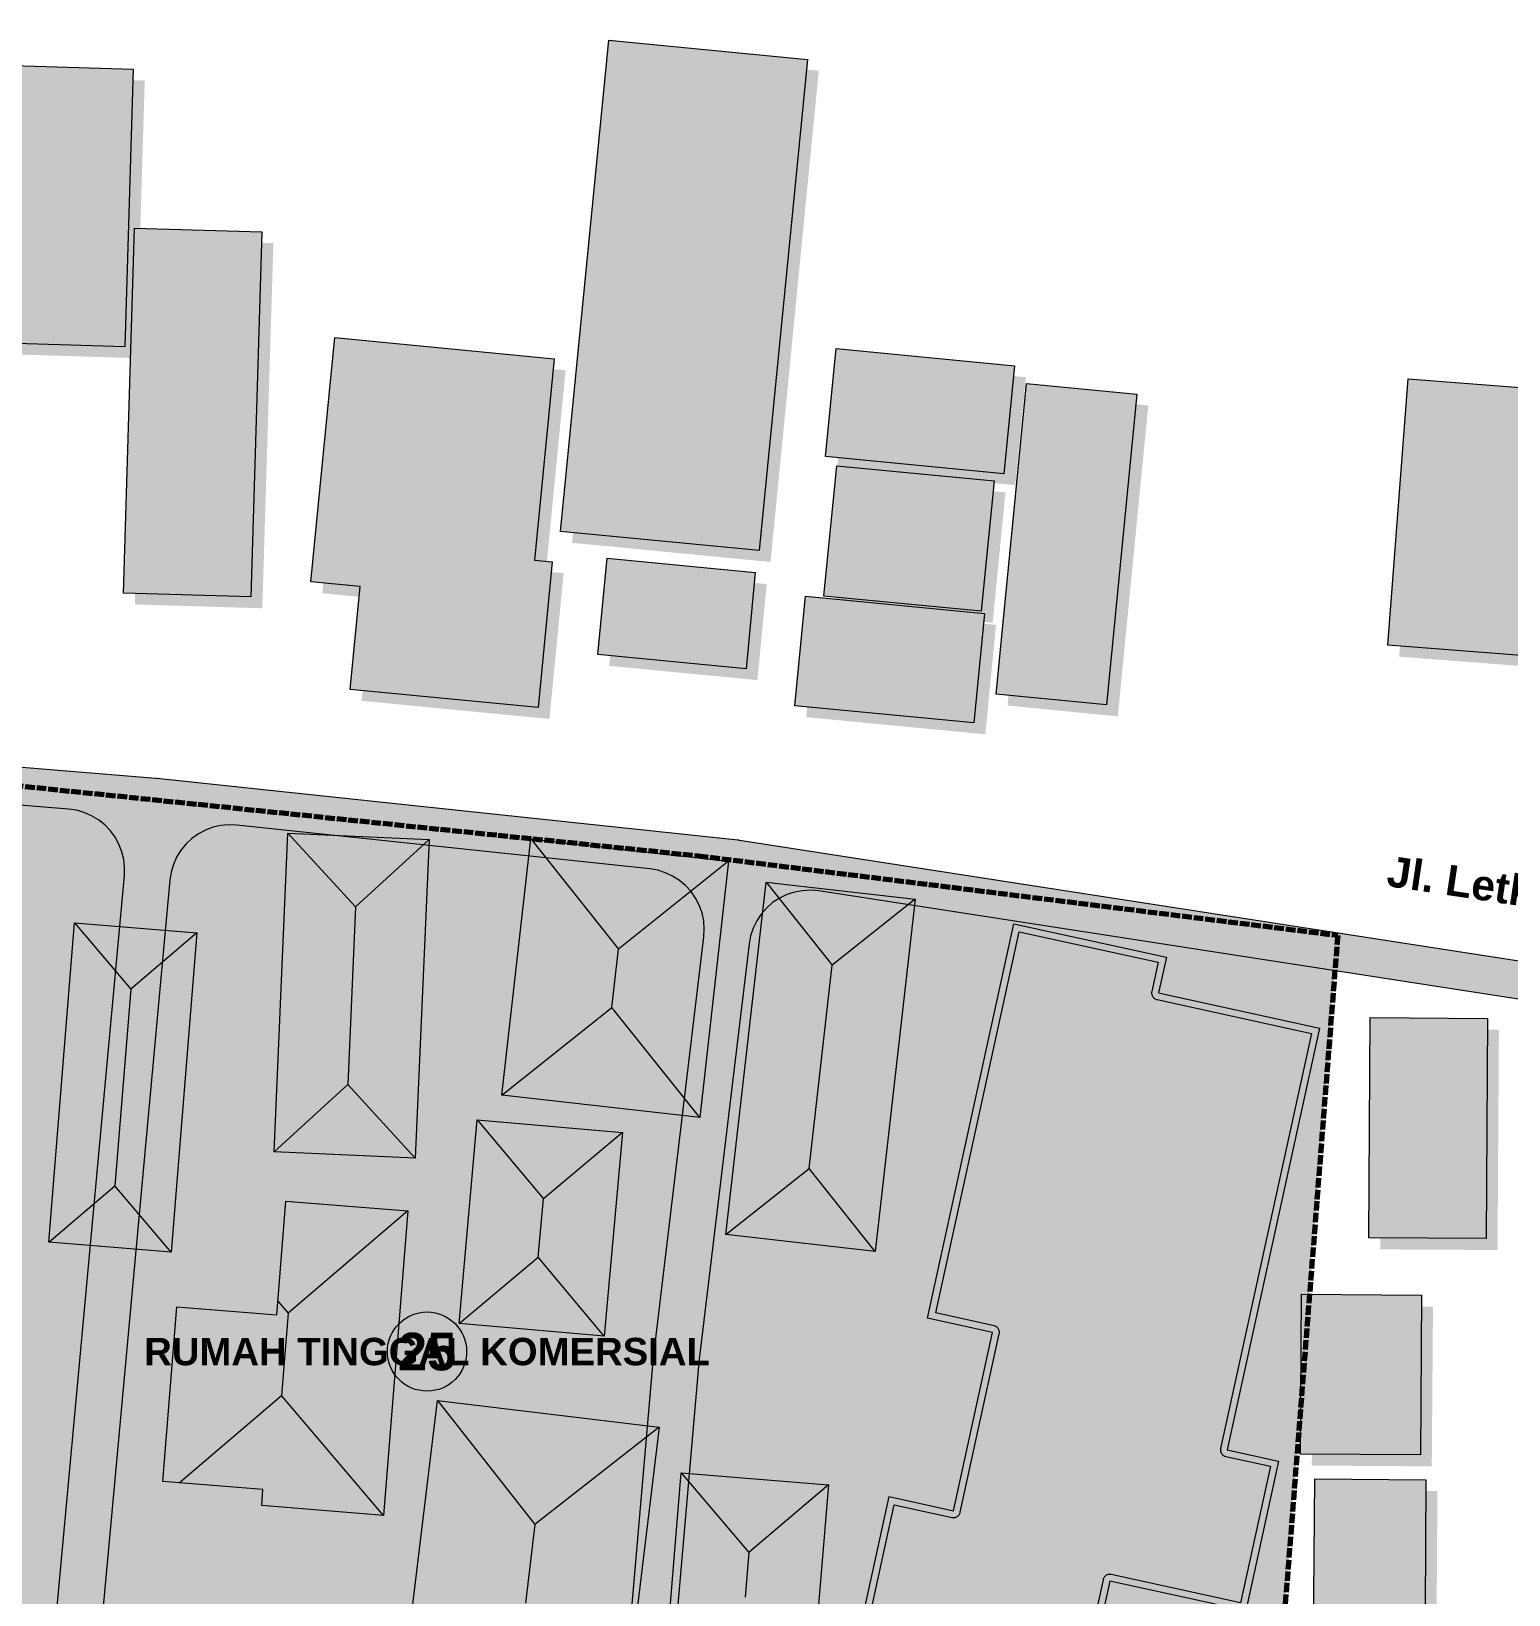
# Model space of a CAD drawing. Header units: metres. Extents: x 305909 to 307171, y 9156037 to 9156671.
# Drawn here: x 306959 to 307056, y 9156402 to 9156504.7 of the extents above; entities that cross this region are included whole.
import ezdxf
from ezdxf.enums import TextEntityAlignment as Align

# ---------------------------------------------------------------- set-up
doc = ezdxf.new("R2010")
doc.units = ezdxf.units.M
doc.linetypes.add('DASHED2', pattern=[0.762, 0.635, -0.127])
for name, color, linetype, lineweight, true_color in [('A-ALUR_PEDAGANG', 7, 'DASHED2', 50, 0xcd6914), ('B-BANGUNAN_CAMPURAN', 7, 'Continuous', 13, 0xe2a0be), ('B-BAYANGAN', 7, 'Continuous', 0, 0x76786c), ('B-DELINEASI', 7, 'DASHED2', 70, 0xc800c8), ('J-PERKERASAN_JALAN', 7, 'Continuous', 9, 0x989896), ('K-BANGUNAN_LUAR_TAPAK', 7, 'Continuous', 9, 0xdedede), ('T-LABEL_JALAN', 7, 'Continuous', 0, 0x282828), ('T-LABEL_ZONA', 7, 'Continuous', 0, 0x3c3c3c), ('T-NOMOR_ELEMEN', 7, 'Continuous', 18, 0x141414)]:
    doc.layers.add(name, color=color, linetype=linetype, lineweight=lineweight, true_color=true_color)
doc.layers.add('G-PERKERASAN', color=7, linetype='Continuous')
doc.styles.add('ARIALB', font='arialbd.ttf')

msp = doc.modelspace()

# ---------------------------------------------------------------- hatches: boundary and pattern name
at = {"layer": 'A-ALUR_PEDAGANG', "true_color": 0xcd6914}
h = msp.add_hatch(color=32, dxfattribs=at)
h.dxf.hatch_style = 1
h.paths.add_polyline_path([(306964.6, 9156427), (306965.88, 9156423.27), (306962.65, 9156423.57)])
h = msp.add_hatch(color=32, dxfattribs=at)
h.dxf.hatch_style = 1
h.paths.add_polyline_path([(306963.85, 9156425.38), (306965.04, 9156425.27), (306964.49, 9156419.3), (306963.29, 9156419.41), (306963.85, 9156425.38)])
h = msp.add_hatch(color=32, dxfattribs=at)
h.dxf.hatch_style = 1
h.paths.add_polyline_path([(306963.01, 9156416.42), (306964.21, 9156416.31), (306963.65, 9156410.34), (306962.46, 9156410.45), (306963.01, 9156416.42)])
h = msp.add_hatch(color=32, dxfattribs=at)
h.dxf.hatch_style = 1
h.paths.add_polyline_path([(306962.18, 9156407.46), (306963.37, 9156407.35), (306962.82, 9156401.38), (306961.62, 9156401.49), (306962.18, 9156407.46)])
at = {"layer": 'B-BANGUNAN_CAMPURAN', "true_color": 0xcd81a5}
h = msp.add_hatch(color=233, dxfattribs=at)
h.dxf.hatch_style = 1
h.paths.add_polyline_path([(306975.86, 9156452.04), (306980.3, 9156447.21), (306979.8, 9156435.54), (306974.97, 9156431.11), (306974.97, 9156431.11), (306975.86, 9156452.04)])
at = {"layer": 'B-BANGUNAN_CAMPURAN', "true_color": 0xcb80a4}
h = msp.add_hatch(color=233, dxfattribs=at)
h.dxf.hatch_style = 1
h.paths.add_polyline_path([(306980.3, 9156447.21), (306975.86, 9156452.04), (306985.13, 9156451.64), (306980.3, 9156447.21)])
at = {"layer": 'B-BANGUNAN_CAMPURAN', "true_color": 0xcf82a6}
h = msp.add_hatch(color=223, dxfattribs=at)
h.dxf.hatch_style = 1
h.paths.add_polyline_path([(306991.81, 9156451.67), (306991.81, 9156451.67), (306997.58, 9156444.43), (306997.14, 9156440.6), (306989.91, 9156434.84), (306991.81, 9156451.67)])
at = {"layer": 'B-BANGUNAN_CAMPURAN', "true_color": 0xca7fa2}
h = msp.add_hatch(color=233, dxfattribs=at)
h.dxf.hatch_style = 1
h.paths.add_polyline_path([(306997.58, 9156444.43), (306991.81, 9156451.67), (307004.81, 9156450.2), (307004.81, 9156450.2), (306997.58, 9156444.43)])
at = {"layer": 'B-BANGUNAN_CAMPURAN', "true_color": 0xa26682}
h = msp.add_hatch(color=225, dxfattribs=at)
h.dxf.hatch_style = 1
h.paths.add_polyline_path([(306979.8, 9156435.54), (306980.3, 9156447.21), (306985.13, 9156451.64), (306985.13, 9156451.64), (306984.23, 9156430.71), (306979.8, 9156435.54)])
at = {"layer": 'B-BANGUNAN_CAMPURAN', "true_color": 0xa06581}
h = msp.add_hatch(color=225, dxfattribs=at)
h.dxf.hatch_style = 1
h.paths.add_polyline_path([(306997.14, 9156440.6), (306997.58, 9156444.43), (307004.81, 9156450.2), (307002.91, 9156433.37), (306997.14, 9156440.6)])
at = {"layer": 'B-BANGUNAN_CAMPURAN', "true_color": 0xcf82a6}
h = msp.add_hatch(color=223, dxfattribs=at)
h.dxf.hatch_style = 1
h.paths.add_polyline_path([(307011.61, 9156443.38), (307010.09, 9156430.03), (307004.62, 9156425.69), (307007.27, 9156448.84), (307011.61, 9156443.38)])
at = {"layer": 'B-BANGUNAN_CAMPURAN', "true_color": 0xca7fa2}
h = msp.add_hatch(color=233, dxfattribs=at)
h.dxf.hatch_style = 1
h.paths.add_polyline_path([(307011.61, 9156443.38), (307007.27, 9156448.84), (307017.07, 9156447.72), (307011.61, 9156443.38)])
at = {"layer": 'B-BANGUNAN_CAMPURAN', "true_color": 0xa06581}
h = msp.add_hatch(color=225, dxfattribs=at)
h.dxf.hatch_style = 1
h.paths.add_polyline_path([(307014.43, 9156424.57), (307010.09, 9156430.03), (307011.61, 9156443.38), (307017.07, 9156447.72), (307017.07, 9156447.72), (307014.43, 9156424.57)])
at = {"layer": 'B-BANGUNAN_CAMPURAN', "true_color": 0xce82a6}
h = msp.add_hatch(color=223, dxfattribs=at)
h.dxf.hatch_style = 1
h.paths.add_polyline_path([(306965.54, 9156441.8), (306964.5, 9156428.88), (306960.15, 9156425.18), (306960.15, 9156425.18), (306961.84, 9156446.15), (306965.54, 9156441.8)])
at = {"layer": 'B-BANGUNAN_CAMPURAN', "true_color": 0xcb80a3}
h = msp.add_hatch(color=233, dxfattribs=at)
h.dxf.hatch_style = 1
h.paths.add_polyline_path([(306965.54, 9156441.8), (306961.84, 9156446.15), (306961.84, 9156446.15), (306969.89, 9156445.5), (306965.54, 9156441.8)])
at = {"layer": 'B-BANGUNAN_CAMPURAN', "true_color": 0xa16581}
h = msp.add_hatch(color=225, dxfattribs=at)
h.dxf.hatch_style = 1
h.paths.add_polyline_path([(306968.2, 9156424.53), (306964.5, 9156428.88), (306965.54, 9156441.8), (306969.89, 9156445.5), (306968.2, 9156424.53)])
at = {"layer": 'B-BANGUNAN_CAMPURAN', "true_color": 0xb87494}
h = msp.add_hatch(color=233, dxfattribs=at)
h.dxf.hatch_style = 1
h.paths.add_polyline_path([(307040.93, 9156410.81), (307038.77, 9156400.96), (307029.84, 9156402.92), (307027.62, 9156392.76), (307022.04, 9156393.98), (307022.35, 9156395.4), (307012.94, 9156397.46), (307015.35, 9156408.47), (307019.58, 9156407.54), (307022.14, 9156419.26), (307017.87, 9156420.19), (307023.54, 9156446.1), (307033.56, 9156443.91), (307033.04, 9156441.56), (307043.62, 9156439.24), (307037.56, 9156411.55), (307040.93, 9156410.81)])
at = {"layer": 'B-BANGUNAN_CAMPURAN', "true_color": 0xa56885}
h = msp.add_hatch(color=225, dxfattribs=at)
h.dxf.hatch_style = 1
h.paths.add_polyline_path([(306997.14, 9156440.6), (307002.91, 9156433.37), (307002.91, 9156433.37), (306989.91, 9156434.84), (306997.14, 9156440.6)])
at = {"layer": 'B-BANGUNAN_CAMPURAN', "true_color": 0xa46783}
h = msp.add_hatch(color=225, dxfattribs=at)
h.dxf.hatch_style = 1
h.paths.add_polyline_path([(306979.8, 9156435.54), (306984.23, 9156430.71), (306974.97, 9156431.11), (306979.8, 9156435.54)])
at = {"layer": 'B-BANGUNAN_CAMPURAN', "true_color": 0xce82a6}
h = msp.add_hatch(color=223, dxfattribs=at)
h.dxf.hatch_style = 1
h.paths.add_polyline_path([(306988.3, 9156433.23), (306992.64, 9156428.04), (306992.3, 9156424.19), (306987.11, 9156419.85), (306988.3, 9156433.23)])
at = {"layer": 'B-BANGUNAN_CAMPURAN', "true_color": 0xca7fa3}
h = msp.add_hatch(color=233, dxfattribs=at)
h.dxf.hatch_style = 1
h.paths.add_polyline_path([(306992.64, 9156428.04), (306988.3, 9156433.23), (306997.83, 9156432.38), (306997.83, 9156432.38), (306992.64, 9156428.04)])
at = {"layer": 'B-BANGUNAN_CAMPURAN', "true_color": 0xa16581}
h = msp.add_hatch(color=225, dxfattribs=at)
h.dxf.hatch_style = 1
h.paths.add_polyline_path([(306992.3, 9156424.19), (306992.64, 9156428.04), (306997.83, 9156432.38), (306996.64, 9156419), (306992.3, 9156424.19)])
at = {"layer": 'B-BANGUNAN_CAMPURAN', "true_color": 0xa56885}
h = msp.add_hatch(color=225, dxfattribs=at)
h.dxf.hatch_style = 1
h.paths.add_polyline_path([(307010.09, 9156430.03), (307014.43, 9156424.57), (307004.62, 9156425.69), (307004.62, 9156425.69), (307010.09, 9156430.03)])
at = {"layer": 'B-BANGUNAN_CAMPURAN', "true_color": 0xa46784}
h = msp.add_hatch(color=225, dxfattribs=at)
h.dxf.hatch_style = 1
h.paths.add_polyline_path([(306964.5, 9156428.88), (306968.2, 9156424.53), (306960.15, 9156425.18), (306964.5, 9156428.88)])
at = {"layer": 'B-BANGUNAN_CAMPURAN', "true_color": 0xcd81a5}
h = msp.add_hatch(color=233, dxfattribs=at)
h.dxf.hatch_style = 1
h.paths.add_polyline_path([(306975.87, 9156420.53), (306975.2, 9156421.32), (306975.72, 9156427.88), (306983.74, 9156427.25), (306983.74, 9156427.25), (306975.87, 9156420.53)])
at = {"layer": 'B-BANGUNAN_CAMPURAN', "true_color": 0xa86987}
h = msp.add_hatch(color=225, dxfattribs=at)
h.dxf.hatch_style = 1
h.paths.add_polyline_path([(306975.44, 9156415.11), (306975.87, 9156420.53), (306983.74, 9156427.25), (306982.15, 9156407.24), (306982.15, 9156407.24), (306975.44, 9156415.11)])
at = {"layer": 'B-BANGUNAN_CAMPURAN', "true_color": 0xa56884}
h = msp.add_hatch(color=225, dxfattribs=at)
h.dxf.hatch_style = 1
h.paths.add_polyline_path([(306992.3, 9156424.19), (306996.64, 9156419), (306996.64, 9156419), (306987.11, 9156419.85), (306992.3, 9156424.19)])
at = {"layer": 'B-BANGUNAN_CAMPURAN', "true_color": 0xd184a8}
h = msp.add_hatch(color=223, dxfattribs=at)
h.dxf.hatch_style = 1
h.paths.add_polyline_path([(306968.57, 9156420.94), (306975.13, 9156420.42), (306975.2, 9156421.32), (306975.87, 9156420.53), (306975.44, 9156415.11), (306968.72, 9156409.38), (306967.65, 9156409.47), (306968.57, 9156420.94)])
at = {"layer": 'B-BANGUNAN_CAMPURAN', "true_color": 0xa86a87}
h = msp.add_hatch(color=225, dxfattribs=at)
h.dxf.hatch_style = 1
h.paths.add_polyline_path([(306975.44, 9156415.11), (306982.15, 9156407.24), (306974.14, 9156407.88), (306974.22, 9156408.94), (306968.72, 9156409.38), (306975.44, 9156415.11)])
at = {"layer": 'B-BANGUNAN_CAMPURAN', "true_color": 0xcf82a6}
h = msp.add_hatch(color=223, dxfattribs=at)
h.dxf.hatch_style = 1
h.paths.add_polyline_path([(306992.09, 9156406.64), (306991.47, 9156401.48), (306983.31, 9156395.08), (306985.69, 9156414.79), (306992.09, 9156406.64)])
at = {"layer": 'B-BANGUNAN_CAMPURAN', "true_color": 0xca7fa2}
h = msp.add_hatch(color=233, dxfattribs=at)
h.dxf.hatch_style = 1
h.paths.add_polyline_path([(306992.09, 9156406.64), (306985.69, 9156414.79), (307000.25, 9156413.04), (306992.09, 9156406.64)])
at = {"layer": 'B-BANGUNAN_CAMPURAN', "true_color": 0xa06581}
h = msp.add_hatch(color=225, dxfattribs=at)
h.dxf.hatch_style = 1
h.paths.add_polyline_path([(306997.87, 9156393.32), (306997.87, 9156393.32), (306991.47, 9156401.48), (306992.09, 9156406.64), (307000.25, 9156413.04), (306997.87, 9156393.32)])
at = {"layer": 'B-BANGUNAN_CAMPURAN', "true_color": 0xce82a6}
h = msp.add_hatch(color=223, dxfattribs=at)
h.dxf.hatch_style = 1
h.paths.add_polyline_path([(307001.7, 9156410.03), (307006.13, 9156404.81), (307005.89, 9156401.86), (307000.67, 9156397.43), (307000.67, 9156397.43), (307001.7, 9156410.03)])
at = {"layer": 'B-BANGUNAN_CAMPURAN', "true_color": 0xcb80a3}
h = msp.add_hatch(color=233, dxfattribs=at)
h.dxf.hatch_style = 1
h.paths.add_polyline_path([(307006.13, 9156404.81), (307001.7, 9156410.03), (307011.36, 9156409.24), (307006.13, 9156404.81)])
at = {"layer": 'B-BANGUNAN_CAMPURAN', "true_color": 0xa16581}
h = msp.add_hatch(color=225, dxfattribs=at)
h.dxf.hatch_style = 1
h.paths.add_polyline_path([(307005.89, 9156401.86), (307006.13, 9156404.81), (307011.36, 9156409.24), (307010.32, 9156396.63), (307005.89, 9156401.86)])
at = {"layer": 'B-BAYANGAN', "true_color": 0x76786c}
h = msp.add_hatch(color=8, dxfattribs=at)
h.dxf.hatch_style = 1
h.paths.add_polyline_path([(307010.73, 9156502.12), (307007.56, 9156469.86), (306994.52, 9156471.12), (306997.68, 9156503.38), (307010.73, 9156502.12)])
h = msp.add_hatch(color=8, dxfattribs=at)
h.dxf.hatch_style = 1
h.paths.add_polyline_path([(306966.46, 9156501.48), (306965.91, 9156483.25), (306957.29, 9156483.51), (306957.84, 9156501.75), (306966.46, 9156501.48)])
h = msp.add_hatch(color=8, dxfattribs=at)
h.dxf.hatch_style = 1
h.paths.add_polyline_path([(306974.91, 9156490.8), (306974.18, 9156466.82), (306965.81, 9156467.07), (306966.54, 9156491.04), (306974.91, 9156490.8)])
h = msp.add_hatch(color=8, dxfattribs=at)
h.dxf.hatch_style = 1
h.paths.add_polyline_path([(306994.1, 9156482.45), (306992.81, 9156469.24), (306993.97, 9156469.12), (306993.04, 9156459.55), (306980.7, 9156460.74), (306981.36, 9156467.49), (306978.12, 9156467.81), (306979.69, 9156483.85), (306994.1, 9156482.45)])
h = msp.add_hatch(color=8, dxfattribs=at)
h.dxf.hatch_style = 1
h.paths.add_polyline_path([(307024.33, 9156482), (307023.63, 9156474.91), (307011.93, 9156476.04), (307012.63, 9156483.13), (307024.33, 9156482)])
h = msp.add_hatch(color=8, dxfattribs=at)
h.dxf.hatch_style = 1
h.paths.add_polyline_path([(307032.37, 9156480.14), (307030.37, 9156459.72), (307023.13, 9156460.43), (307025.12, 9156480.84), (307032.37, 9156480.14)])
h = msp.add_hatch(color=8, dxfattribs=at)
h.dxf.hatch_style = 1
h.paths.add_polyline_path([(307062.08, 9156480.23), (307060.72, 9156462.73), (307048.85, 9156463.64), (307050.2, 9156481.13), (307062.08, 9156480.23)])
h = msp.add_hatch(color=8, dxfattribs=at)
h.dxf.hatch_style = 1
h.paths.add_polyline_path([(307022.99, 9156474.43), (307022.15, 9156465.87), (307011.81, 9156466.87), (307012.66, 9156475.42), (307022.99, 9156474.43)])
h = msp.add_hatch(color=8, dxfattribs=at)
h.dxf.hatch_style = 1
h.paths.add_polyline_path([(307007.31, 9156468.41), (307006.7, 9156462.1), (306996.96, 9156463.04), (306997.59, 9156469.35), (307007.31, 9156468.41)])
h = msp.add_hatch(color=8, dxfattribs=at)
h.dxf.hatch_style = 1
h.paths.add_polyline_path([(307022.37, 9156465.73), (307021.67, 9156458.54), (307009.9, 9156459.67), (307010.61, 9156466.87), (307022.37, 9156465.73)])
h = msp.add_hatch(color=8, dxfattribs=at)
h.dxf.hatch_style = 1
h.paths.add_polyline_path([(306986.03, 9156450.74), (306985.13, 9156429.81), (306975.87, 9156430.21), (306976.76, 9156451.14), (306986.03, 9156450.74)])
h = msp.add_hatch(color=8, dxfattribs=at)
h.dxf.hatch_style = 1
h.paths.add_polyline_path([(307005.71, 9156449.3), (307003.81, 9156432.47), (306990.81, 9156433.94), (306992.71, 9156450.77), (307005.71, 9156449.3)])
h = msp.add_hatch(color=8, dxfattribs=at)
h.dxf.hatch_style = 1
h.paths.add_polyline_path([(307017.97, 9156446.82), (307015.33, 9156423.67), (307005.52, 9156424.79), (307008.17, 9156447.94), (307017.97, 9156446.82)])
h = msp.add_hatch(color=8, dxfattribs=at)
h.dxf.hatch_style = 1
h.paths.add_polyline_path([(306970.79, 9156444.6), (306969.1, 9156423.63), (306961.05, 9156424.28), (306962.74, 9156445.25), (306970.79, 9156444.6)])
h = msp.add_hatch(color=8, dxfattribs=at)
h.dxf.hatch_style = 1
h.paths.add_polyline_path([(307041.83, 9156409.91), (307039.67, 9156400.06), (307030.74, 9156402.02), (307028.52, 9156391.86), (307022.94, 9156393.08), (307023.25, 9156394.5), (307013.84, 9156396.56), (307016.25, 9156407.57), (307020.48, 9156406.64), (307023.04, 9156418.36), (307018.77, 9156419.29), (307024.44, 9156445.2), (307034.46, 9156443.01), (307033.94, 9156440.66), (307044.52, 9156438.34), (307038.46, 9156410.65), (307041.83, 9156409.91)])
h = msp.add_hatch(color=8, dxfattribs=at)
h.dxf.hatch_style = 1
h.paths.add_polyline_path([(307055.4, 9156439.13), (307055.31, 9156424.67), (307047.6, 9156424.71), (307047.7, 9156439.19), (307055.4, 9156439.13)])
h = msp.add_hatch(color=8, dxfattribs=at)
h.dxf.hatch_style = 1
h.paths.add_polyline_path([(306998.73, 9156431.48), (306997.54, 9156418.1), (306988.01, 9156418.95), (306989.2, 9156432.33), (306998.73, 9156431.48)])
h = msp.add_hatch(color=8, dxfattribs=at)
h.dxf.hatch_style = 1
h.paths.add_polyline_path([(306984.64, 9156426.35), (306983.05, 9156406.34), (306975.04, 9156406.98), (306975.12, 9156408.04), (306968.55, 9156408.57), (306969.47, 9156420.04), (306976.03, 9156419.52), (306976.62, 9156426.98), (306984.64, 9156426.35)])
h = msp.add_hatch(color=8, dxfattribs=at)
h.dxf.hatch_style = 1
h.paths.add_polyline_path([(307051.07, 9156420.95), (307050.99, 9156410.46), (307043.11, 9156410.51), (307043.18, 9156421.01), (307051.07, 9156420.95)])
h = msp.add_hatch(color=8, dxfattribs=at)
h.dxf.hatch_style = 1
h.paths.add_polyline_path([(307001.15, 9156412.14), (306998.77, 9156392.42), (306984.21, 9156394.18), (306986.59, 9156413.89), (307001.15, 9156412.14)])
h = msp.add_hatch(color=8, dxfattribs=at)
h.dxf.hatch_style = 1
h.paths.add_polyline_path([(307012.26, 9156408.34), (307011.22, 9156395.73), (307001.57, 9156396.53), (307002.6, 9156409.13), (307012.26, 9156408.34)])
h = msp.add_hatch(color=8, dxfattribs=at)
h.dxf.hatch_style = 1
h.paths.add_polyline_path([(307051.36, 9156408.83), (307051.28, 9156396.13), (307043.96, 9156396.17), (307044.05, 9156408.88), (307051.36, 9156408.83)])
at = {"layer": 'G-PERKERASAN', "true_color": 0xe0ded9}
h = msp.add_hatch(color=254, dxfattribs=at)
h.dxf.hatch_style = 1
h.paths.add_polyline_path([(306955.76, 9156256.21), (306955.76, 9156256.17), (306955.74, 9156256.05), (306955.73, 9156255.99), (306955.72, 9156255.93), (306955.7, 9156255.88), (306955.67, 9156255.83), (306955.64, 9156255.78), (306955.6, 9156255.74), (306955.57, 9156255.69), (306955.52, 9156255.66), (306955.48, 9156255.62), (306955.43, 9156255.59), (306955.37, 9156255.57), (306955.32, 9156255.55), (306955.26, 9156255.54), (306955.21, 9156255.53), (306955.15, 9156255.53), (306955.03, 9156255.53), (306954.99, 9156255.53), (306949.26, 9156255.9), (306949.22, 9156255.91), (306949.1, 9156255.92), (306949.04, 9156255.93), (306948.99, 9156255.95), (306948.93, 9156255.97), (306948.88, 9156256), (306948.83, 9156256.03), (306948.79, 9156256.06), (306948.75, 9156256.1), (306948.71, 9156256.14), (306948.67, 9156256.19), (306948.65, 9156256.24), (306948.62, 9156256.29), (306948.6, 9156256.35), (306948.59, 9156256.4), (306948.58, 9156256.46), (306948.58, 9156256.52), (306948.58, 9156256.64), (306948.58, 9156256.68), (306948.64, 9156257.55), (306943.75, 9156257.4), (306943.75, 9156390.96), (306964.32, 9156388), (306957.08, 9156277.74), (306984.02, 9156275.97), (306983.01, 9156260.53), (306983.01, 9156260.54), (306983.01, 9156260.54), (306983.01, 9156260.55), (306983.01, 9156260.55), (306983.01, 9156260.56), (306983.02, 9156260.56), (306983.02, 9156260.57), (306983.02, 9156260.57), (306983.03, 9156260.57), (306983.03, 9156260.57), (306983.03, 9156260.58), (306983.04, 9156260.58), (306983.04, 9156260.58), (306983.05, 9156260.58), (306983.05, 9156260.58), (306990.47, 9156260.92), (306990.47, 9156260.92), (306990.47, 9156260.92), (306990.54, 9156263.44), (306990.91, 9156275.51), (306990.98, 9156277.56), (306964.49, 9156279.6), (306972.64, 9156393.35), (306943.75, 9156398.7), (306943.75, 9156456.65), (307002.84, 9156450.56), (307044.81, 9156445.34), (307040.22, 9156386.79), (307039.39, 9156370.93), (307039.39, 9156370.93), (307037.07, 9156326.51), (307034.81, 9156283.41), (307034.79, 9156283), (307033.55, 9156256.86), (307033.55, 9156224.8), (307008.36, 9156221.85), (306994.2, 9156219.78), (306994.2, 9156217.98), (306994.2, 9156214.25), (306990.23, 9156213.04), (306992.09, 9156233.61), (306978.78, 9156233.48), (306978.67, 9156244.62), (306991.67, 9156244.75), (306990.97, 9156249.05), (306990.97, 9156249.06), (306990.97, 9156249.1), (306990.97, 9156249.11), (306990.96, 9156249.13), (306990.96, 9156249.14), (306990.96, 9156249.18), (306990.96, 9156249.18), (306990.35, 9156254.34), (306990.34, 9156254.35), (306990.34, 9156254.43), (306990.33, 9156254.47), (306990.33, 9156254.63), (306990.33, 9156254.67), (306990.33, 9156254.75), (306990.33, 9156254.76), (306990.52, 9156259.01), (306982.91, 9156259.05), (306982.64, 9156254.91), (306955.79, 9156256.68), (306955.76, 9156256.21)])
at = {"layer": 'J-PERKERASAN_JALAN', "true_color": 0xa8a8a6}
h = msp.add_hatch(color=253, dxfattribs=at)
h.dxf.hatch_style = 1
h.paths.add_polyline_path([(307005.41, 9156451.6), (307005.46, 9156451.6), (307005.47, 9156451.59), (307005.52, 9156451.59), (307106.21, 9156436), (307106.31, 9156435.99), (307140, 9156431.58), (307140, 9156429.06), (307111.76, 9156432.76), (307111.26, 9156432.79), (307110.75, 9156432.76), (307110.26, 9156432.67), (307109.78, 9156432.51), (307109.32, 9156432.3), (307108.89, 9156432.03), (307108.5, 9156431.71), (307108.16, 9156431.34), (307107.86, 9156430.93), (307107.62, 9156430.48), (307107.44, 9156430.01), (307107.31, 9156429.53), (307107.25, 9156429.02), (307104.47, 9156381.57), (307104.48, 9156381.05), (307104.55, 9156380.54), (307104.69, 9156380.04), (307104.89, 9156379.56), (307105.15, 9156379.11), (307105.47, 9156378.69), (307105.84, 9156378.33), (307106.25, 9156378.01), (307106.7, 9156377.75), (307107.19, 9156377.55), (307107.69, 9156377.42), (307108.2, 9156377.35), (307108.73, 9156377.35), (307109.32, 9156377.39), (307109.43, 9156377.39), (307109.46, 9156377.39), (307109.57, 9156377.39), (307134.9, 9156376.15), (307140, 9156375.9), (307140, 9156373.4), (307134.79, 9156373.65), (307134.78, 9156373.65), (307110.35, 9156374.85), (307109.84, 9156374.84), (307109.34, 9156374.77), (307108.85, 9156374.64), (307108.39, 9156374.44), (307107.95, 9156374.19), (307107.22, 9156373.71), (307107.14, 9156373.66), (307107.12, 9156373.65), (307107.03, 9156373.6), (307106.79, 9156373.47), (307106.72, 9156373.44), (307106.59, 9156373.38), (307106.48, 9156373.35), (307106.33, 9156373.32), (307106.26, 9156373.31), (307106.02, 9156373.29), (307105.94, 9156373.28), (307105.75, 9156373.28), (307105.66, 9156373.29), (307103.38, 9156373.52), (307103.31, 9156373.53), (307103.18, 9156373.56), (307103.07, 9156373.59), (307102.96, 9156373.63), (307102.84, 9156373.69), (307102.78, 9156373.73), (307102.39, 9156373.97), (307102.32, 9156374.01), (307102.21, 9156374.1), (307102.12, 9156374.17), (307102.04, 9156374.26), (307101.96, 9156374.37), (307101.92, 9156374.44), (307101.75, 9156374.7), (307101.71, 9156374.77), (307101.65, 9156374.89), (307101.6, 9156375.03), (307101.58, 9156375.1), (307101.5, 9156375.36), (307101.48, 9156375.47), (307101.27, 9156376.05), (307101.17, 9156376.3), (307101.17, 9156376.42), (307104.31, 9156430.11), (307104.3, 9156430.64), (307104.23, 9156431.17), (307104.08, 9156431.69), (307103.87, 9156432.18), (307103.59, 9156432.64), (307103.25, 9156433.06), (307102.86, 9156433.42), (307102.43, 9156433.74), (307101.95, 9156433.99), (307101.45, 9156434.18), (307100.93, 9156434.29), (307010.73, 9156448.25), (307010.2, 9156448.3), (307009.66, 9156448.27), (307009.14, 9156448.18), (307008.63, 9156448.01), (307008.15, 9156447.78), (307007.7, 9156447.49), (307007.3, 9156447.13), (307006.94, 9156446.73), (307006.65, 9156446.29), (307006.41, 9156445.81), (307006.25, 9156445.3), (307006.15, 9156444.77), (307002.9, 9156417.68), (307002.88, 9156417.55), (307000.65, 9156391.77), (307000.64, 9156391.3), (307000.66, 9156390.7), (307000.71, 9156390.22), (307000.81, 9156389.75), (307000.96, 9156389.21), (307001.15, 9156388.68), (307002.87, 9156384.78), (307002.9, 9156384.7), (307002.95, 9156384.54), (307002.98, 9156384.41), (307003.01, 9156384.25), (307003.01, 9156384.16), (307003.25, 9156379.09), (307003.25, 9156379.02), (307003.25, 9156378.79), (307003.25, 9156378.72), (307002.59, 9156355.22), (307002.59, 9156355.18), (307002.48, 9156348.44), (307002.5, 9156347.93), (307002.59, 9156347.42), (307002.75, 9156346.93), (307002.96, 9156346.46), (307003.24, 9156346.02), (307003.57, 9156345.62), (307003.95, 9156345.27), (307004.37, 9156344.97), (307004.83, 9156344.73), (307005.31, 9156344.55), (307005.81, 9156344.43), (307006.33, 9156344.38), (307016.31, 9156344.01), (307016.44, 9156344), (307016.44, 9156343.88), (307016.34, 9156341.14), (307016.33, 9156341.02), (307016.21, 9156341.01), (307006.43, 9156341.37), (307005.91, 9156341.36), (307005.38, 9156341.27), (307004.88, 9156341.12), (307004.39, 9156340.9), (307003.94, 9156340.62), (307003.54, 9156340.28), (307003.18, 9156339.89), (307002.87, 9156339.46), (307002.63, 9156338.99), (307002.45, 9156338.49), (307002.33, 9156337.97), (307002.29, 9156337.44), (307002.15, 9156329.47), (307002.15, 9156329.39), (307002.2, 9156307.18), (307002.2, 9156307.16), (307002.2, 9156307.12), (307002.14, 9156304.4), (307002.14, 9156304.32), (307002.13, 9156304.17), (307002.11, 9156304.09), (307001.77, 9156302.11), (306994.18, 9156259.57), (306994.12, 9156259.04), (306993.94, 9156255.01), (306993.97, 9156254.36), (306994.52, 9156249.7), (306994.54, 9156249.53), (306998.25, 9156226.6), (306998.36, 9156226.11), (306998.53, 9156225.63), (306998.76, 9156225.18), (306999.05, 9156224.77), (306999.38, 9156224.39), (306999.76, 9156224.06), (307000.18, 9156223.78), (307000.63, 9156223.55), (307001.1, 9156223.39), (307001.6, 9156223.28), (307002.1, 9156223.24), (307002.6, 9156223.25), (307088.03, 9156231.98), (307088.16, 9156231.99), (307090.36, 9156232.29), (307090.5, 9156232.31), (307092.02, 9156232.57), (307092.54, 9156232.69), (307093.05, 9156232.89), (307103.09, 9156237.59), (307103.21, 9156237.64), (307103.27, 9156237.66), (307103.39, 9156237.7), (307106.69, 9156238.77), (307106.78, 9156238.79), (307106.96, 9156238.83), (307107.05, 9156238.85), (307110.82, 9156239.32), (307110.86, 9156239.32), (307110.89, 9156239.32), (307110.93, 9156239.33), (307140, 9156241.75), (307140, 9156238.74), (307111.27, 9156236.35), (307111.1, 9156236.33), (307107.89, 9156235.93), (307107.16, 9156235.77), (307104.58, 9156234.93), (307104.11, 9156234.75), (307093.68, 9156229.87), (307093.6, 9156229.84), (307093.45, 9156229.78), (307093.3, 9156229.74), (307093.21, 9156229.72), (307090.92, 9156229.34), (307090.89, 9156229.33), (307090.87, 9156229.33), (307090.84, 9156229.33), (307088.49, 9156229.01), (307088.46, 9156229.01), (307088.44, 9156229.01), (307088.41, 9156229), (307003.27, 9156220.31), (307002.75, 9156220.22), (307002.25, 9156220.06), (307001.77, 9156219.84), (307001.33, 9156219.56), (307000.92, 9156219.23), (307000.57, 9156218.84), (307000.26, 9156218.41), (307000.02, 9156217.94), (306999.84, 9156217.45), (306999.73, 9156216.93), (306999.68, 9156216.41), (306999.7, 9156215.88), (306999.9, 9156214.17), (306999.98, 9156213.67), (307000.14, 9156213.19), (307000.35, 9156212.73), (307000.61, 9156212.3), (307000.93, 9156211.9), (307001.3, 9156211.55), (307001.71, 9156211.25), (307002.15, 9156211.01), (307002.62, 9156210.82), (307003.11, 9156210.69), (307003.62, 9156210.63), (307004.12, 9156210.63), (307011.62, 9156211.1), (307011.66, 9156211.1), (307031.53, 9156212.6), (307031.68, 9156212.61), (307077.24, 9156217.71), (307077.3, 9156217.72), (307100.8, 9156220.74), (307100.92, 9156220.75), (307100.94, 9156220.62), (307101.29, 9156217.91), (307101.3, 9156217.79), (307101.18, 9156217.76), (307077.65, 9156214.74), (307077.63, 9156214.74), (307031.93, 9156209.62), (307031.89, 9156209.62), (307031.87, 9156209.62), (307031.84, 9156209.61), (307011.86, 9156208.11), (307011.85, 9156208.11), (306999.17, 9156207.31), (306998.94, 9156207.3), (306988.17, 9156207.06), (306982.25, 9156206.92), (306982.16, 9156206.92), (306982.08, 9156206.92), (306976.44, 9156206.54), (306975.25, 9156206.46), (306974.99, 9156206.44), (306968.26, 9156205.55), (306968.25, 9156205.55), (306968.2, 9156205.54), (306955.38, 9156204.17), (306955.35, 9156204.17), (306955.33, 9156204.16), (306934.27, 9156201.59), (306934.19, 9156201.58), (306908.98, 9156197.96), (306908.91, 9156197.95), (306908.87, 9156197.95), (306908.81, 9156197.94), (306880.13, 9156195.85), (306879.61, 9156195.78), (306879.11, 9156195.64), (306878.64, 9156195.44), (306878.19, 9156195.18), (306877.78, 9156194.86), (306877.41, 9156194.5), (306877.1, 9156194.08), (306876.84, 9156193.64), (306876.64, 9156193.16), (306876.5, 9156192.66), (306876.43, 9156192.14), (306876.75, 9156196.67), (306876.76, 9156196.86), (306876.81, 9156202.95), (306876.84, 9156202.44), (306876.93, 9156201.94), (306877.09, 9156201.46), (306877.3, 9156201), (306877.57, 9156200.57), (306877.9, 9156200.18), (306878.27, 9156199.83), (306878.68, 9156199.53), (306879.13, 9156199.29), (306879.6, 9156199.11), (306880.09, 9156198.98), (306880.6, 9156198.92), (306881.1, 9156198.93), (306908.43, 9156200.92), (306908.71, 9156200.95), (306928.85, 9156203.84), (306929.37, 9156203.95), (306929.88, 9156204.14), (306930.35, 9156204.38), (306930.79, 9156204.69), (306931.19, 9156205.06), (306931.53, 9156205.47), (306931.81, 9156205.93), (306932.03, 9156206.42), (306932.18, 9156206.94), (306932.26, 9156207.47), (306932.27, 9156208.01), (306929.73, 9156257.04), (306929.73, 9156257.14), (306929.74, 9156257.32), (306929.76, 9156257.47), (306929.8, 9156257.62), (306929.86, 9156257.76), (306929.92, 9156257.9), (306930.02, 9156258.05), (306930.08, 9156258.13), (306931.56, 9156260.01), (306931.62, 9156260.08), (306931.74, 9156260.21), (306931.85, 9156260.31), (306931.98, 9156260.39), (306932.11, 9156260.46), (306932.25, 9156260.52), (306932.41, 9156260.58), (306932.51, 9156260.6), (306934.98, 9156261.11), (306935.06, 9156261.13), (306935.23, 9156261.15), (306935.32, 9156261.15), (306949.5, 9156261.58), (306949.88, 9156267.29), (306954.97, 9156266.95), (306954.3, 9156256.77), (306954.3, 9156256.73), (306954.3, 9156256.68), (306954.31, 9156256.63), (306954.32, 9156256.58), (306954.34, 9156256.54), (306954.36, 9156256.49), (306954.39, 9156256.45), (306954.42, 9156256.41), (306954.45, 9156256.38), (306954.49, 9156256.34), (306954.53, 9156256.32), (306954.58, 9156256.29), (306954.62, 9156256.27), (306954.67, 9156256.26), (306954.71, 9156256.25), (306954.76, 9156256.24), (306955.16, 9156256.22), (306955.15, 9156256.13), (306955.03, 9156256.13), (306949.3, 9156256.5), (306949.18, 9156256.52), (306949.18, 9156256.64), (306949.3, 9156258.57), (306936.77, 9156258.19), (306936.24, 9156258.14), (306935.72, 9156258.02), (306935.23, 9156257.83), (306934.76, 9156257.58), (306934.33, 9156257.27), (306933.95, 9156256.9), (306933.61, 9156256.49), (306933.34, 9156256.04), (306933.13, 9156255.55), (306932.98, 9156255.04), (306932.9, 9156254.52), (306932.89, 9156253.99), (306935.22, 9156209.04), (306935.28, 9156208.54), (306935.4, 9156208.05), (306935.58, 9156207.58), (306935.82, 9156207.13), (306936.11, 9156206.72), (306936.46, 9156206.35), (306936.84, 9156206.03), (306937.27, 9156205.75), (306937.72, 9156205.54), (306938.2, 9156205.38), (306938.7, 9156205.28), (306939.2, 9156205.25), (306939.7, 9156205.28), (306949.46, 9156206.47), (306950.06, 9156206.54), (306950.36, 9156206.58), (306955, 9156207.15), (306955.02, 9156207.15), (306960.7, 9156207.76), (306960.7, 9156207.76), (306960.43, 9156207.75), (306960.82, 9156207.77), (306961.24, 9156207.81), (306961.24, 9156207.81), (306967.83, 9156208.52), (306967.93, 9156208.53), (306974.74, 9156209.43), (306974.81, 9156209.44), (306974.84, 9156209.44), (306974.9, 9156209.45), (306976.46, 9156209.55), (306977.2, 9156209.6), (306982, 9156209.92), (306982.06, 9156209.92), (306987.57, 9156210.04), (306987.66, 9156210.05), (306987.88, 9156210.05), (306992.94, 9156210.16), (306993.45, 9156210.21), (306993.95, 9156210.32), (306994.43, 9156210.49), (306994.89, 9156210.72), (306995.31, 9156211), (306995.69, 9156211.34), (306996.03, 9156211.73), (306996.31, 9156212.15), (306996.54, 9156212.61), (306996.71, 9156213.09), (306996.81, 9156213.59), (306996.85, 9156214.1), (306996.83, 9156214.61), (306996.12, 9156220.94), (306996.09, 9156221.13), (306991.57, 9156249.15), (306991.56, 9156249.19), (306991.56, 9156249.21), (306991.55, 9156249.25), (306990.94, 9156254.41), (306990.93, 9156254.49), (306990.93, 9156254.65), (306990.93, 9156254.73), (306991.14, 9156259.47), (306991.15, 9156259.6), (306991.15, 9156259.67), (306991.17, 9156259.8), (306998.81, 9156302.62), (306998.81, 9156302.63), (306999.09, 9156304.23), (306999.15, 9156304.84), (306999.2, 9156307.13), (306999.2, 9156307.22), (306999.15, 9156329.42), (306999.15, 9156329.45), (306999.38, 9156343.1), (306999.5, 9156349.88), (306999.47, 9156350.4), (306999.38, 9156350.9), (306999.23, 9156351.4), (306999.01, 9156351.86), (306998.74, 9156352.3), (306998.41, 9156352.7), (306998.03, 9156353.05), (306997.61, 9156353.35), (306997.15, 9156353.59), (306996.67, 9156353.77), (306996.17, 9156353.89), (306995.66, 9156353.95), (306962.67, 9156355.25), (306962.87, 9156358.24), (306995.59, 9156356.95), (306996.12, 9156356.96), (306996.64, 9156357.05), (306997.14, 9156357.2), (306997.62, 9156357.41), (306998.07, 9156357.69), (306998.48, 9156358.03), (306998.84, 9156358.41), (306999.15, 9156358.84), (306999.39, 9156359.3), (306999.58, 9156359.8), (306999.7, 9156360.31), (306999.75, 9156360.84), (307000.25, 9156378.73), (307000.25, 9156379.03), (307000.06, 9156383.04), (307000.01, 9156383.53), (306999.9, 9156384.01), (306999.73, 9156384.47), (306998.28, 9156387.76), (306998.22, 9156387.89), (306998.2, 9156387.96), (306998.16, 9156388.09), (306997.75, 9156389.52), (306997.73, 9156389.64), (306997.69, 9156389.88), (306997.68, 9156390), (306997.63, 9156391.47), (306997.63, 9156391.59), (306997.64, 9156391.65), (306997.64, 9156391.77), (306999.9, 9156417.88), (306999.91, 9156417.91), (306999.91, 9156417.93), (306999.91, 9156417.96), (307003.18, 9156445.25), (307003.21, 9156445.77), (307003.17, 9156446.3), (307003.06, 9156446.82), (307002.88, 9156447.31), (307002.64, 9156447.78), (307002.34, 9156448.22), (307001.98, 9156448.61), (307001.58, 9156448.95), (307001.13, 9156449.23), (307000.66, 9156449.45), (307000.15, 9156449.61), (306999.63, 9156449.7), (306972.51, 9156452.58), (306971.98, 9156452.6), (306971.46, 9156452.56), (306970.94, 9156452.44), (306970.45, 9156452.25), (306969.98, 9156452.01), (306969.55, 9156451.7), (306969.17, 9156451.34), (306968.83, 9156450.93), (306968.55, 9156450.48), (306968.34, 9156450), (306968.19, 9156449.49), (306968.1, 9156448.97), (306963.02, 9156393.62), (306962.96, 9156392.98), (306962.94, 9156392.86), (306962.71, 9156392.81), (306962.65, 9156392.8), (306962.15, 9156392.64), (306961.66, 9156392.42), (306961.58, 9156392.37), (306961.39, 9156392.26), (306961.26, 9156392.27), (306899.53, 9156397.82), (306887.33, 9156399.57), (306887.28, 9156399.57), (306887.24, 9156399.57), (306887.19, 9156399.57), (306887.14, 9156399.56), (306887.09, 9156399.55), (306887.05, 9156399.53), (306887.01, 9156399.51), (306886.97, 9156399.48), (306886.93, 9156399.45), (306886.89, 9156399.41), (306886.86, 9156399.38), (306886.84, 9156399.34), (306886.81, 9156399.29), (306886.79, 9156399.25), (306886.78, 9156399.2), (306886.77, 9156399.16), (306886.76, 9156399.11), (306885.85, 9156385.24), (306885.38, 9156384.87), (306884.88, 9156384.39), (306884.44, 9156383.86), (306884.05, 9156383.3), (306883.71, 9156382.7), (306883.44, 9156382.07), (306883.23, 9156381.41), (306883.09, 9156380.74), (306883.01, 9156380.06), (306884.35, 9156400.69), (306884.99, 9156406.25), (306884.96, 9156405.72), (306885.01, 9156405.19), (306885.12, 9156404.67), (306885.31, 9156404.17), (306885.55, 9156403.7), (306885.86, 9156403.27), (306886.22, 9156402.88), (306886.55, 9156402.61), (306887.68, 9156402.44), (306888.92, 9156402.13), (306890.12, 9156401.7), (306890.19, 9156401.67), (306956.19, 9156395.73), (306956.72, 9156395.72), (306957.24, 9156395.78), (306957.74, 9156395.9), (306958.23, 9156396.09), (306958.69, 9156396.34), (306959.11, 9156396.65), (306959.49, 9156397.01), (306959.82, 9156397.41), (306960.09, 9156397.86), (306960.31, 9156398.34), (306960.45, 9156398.84), (306960.54, 9156399.35), (306965.12, 9156449.27), (306965.13, 9156449.8), (306965.08, 9156450.32), (306964.95, 9156450.83), (306964.76, 9156451.32), (306964.51, 9156451.79), (306964.2, 9156452.21), (306963.83, 9156452.59), (306963.42, 9156452.92), (306962.97, 9156453.19), (306962.49, 9156453.4), (306961.98, 9156453.55), (306961.46, 9156453.62), (306894.95, 9156459.1), (306894.43, 9156459.11), (306893.93, 9156459.05), (306893.43, 9156458.93), (306892.95, 9156458.75), (306892.5, 9156458.51), (306892.08, 9156458.21), (306891.71, 9156457.86), (306891.38, 9156457.46), (306891.11, 9156457.03), (306890.89, 9156456.56), (306890.74, 9156456.07), (306890.64, 9156455.57), (306891.22, 9156460.57), (306891.24, 9156460.85), (306891.34, 9156465.67), (306891.36, 9156465.17), (306891.44, 9156464.68), (306891.59, 9156464.19), (306891.79, 9156463.74), (306892.05, 9156463.31), (306892.36, 9156462.91), (306892.72, 9156462.56), (306893.13, 9156462.26), (306893.56, 9156462.01), (306894.02, 9156461.81), (306894.51, 9156461.68), (306895.01, 9156461.6), (306967.19, 9156455.66), (306967.2, 9156455.66), (306967.25, 9156455.66), (307005.41, 9156451.6)])
at = {"layer": 'K-BANGUNAN_LUAR_TAPAK', "true_color": 0xececea}
h = msp.add_hatch(color=7, dxfattribs=at)
h.dxf.hatch_style = 1
h.paths.add_polyline_path([(307009.98, 9156502.87), (307006.81, 9156470.61), (306993.77, 9156471.87), (306996.93, 9156504.13), (307009.98, 9156502.87)])
h = msp.add_hatch(color=7, dxfattribs=at)
h.dxf.hatch_style = 1
h.paths.add_polyline_path([(306965.71, 9156502.23), (306965.16, 9156484), (306956.54, 9156484.26), (306957.09, 9156502.5), (306965.71, 9156502.23)])
h = msp.add_hatch(color=7, dxfattribs=at)
h.dxf.hatch_style = 1
h.paths.add_polyline_path([(306974.16, 9156491.55), (306973.43, 9156467.57), (306965.06, 9156467.82), (306965.79, 9156491.79), (306974.16, 9156491.55)])
h = msp.add_hatch(color=7, dxfattribs=at)
h.dxf.hatch_style = 1
h.paths.add_polyline_path([(306993.35, 9156483.2), (306992.06, 9156469.99), (306993.22, 9156469.87), (306992.29, 9156460.3), (306979.95, 9156461.49), (306980.61, 9156468.24), (306977.37, 9156468.56), (306978.94, 9156484.6), (306993.35, 9156483.2)])
h = msp.add_hatch(color=7, dxfattribs=at)
h.dxf.hatch_style = 1
h.paths.add_polyline_path([(307023.58, 9156482.75), (307022.88, 9156475.66), (307011.18, 9156476.79), (307011.88, 9156483.88), (307023.58, 9156482.75)])
h = msp.add_hatch(color=7, dxfattribs=at)
h.dxf.hatch_style = 1
h.paths.add_polyline_path([(307031.62, 9156480.89), (307029.62, 9156460.47), (307022.38, 9156461.18), (307024.37, 9156481.59), (307031.62, 9156480.89)])
h = msp.add_hatch(color=7, dxfattribs=at)
h.dxf.hatch_style = 1
h.paths.add_polyline_path([(307061.33, 9156480.98), (307059.97, 9156463.48), (307048.1, 9156464.39), (307049.45, 9156481.88), (307061.33, 9156480.98)])
h = msp.add_hatch(color=7, dxfattribs=at)
h.dxf.hatch_style = 1
h.paths.add_polyline_path([(307022.24, 9156475.18), (307021.4, 9156466.62), (307011.06, 9156467.62), (307011.91, 9156476.17), (307022.24, 9156475.18)])
h = msp.add_hatch(color=7, dxfattribs=at)
h.dxf.hatch_style = 1
h.paths.add_polyline_path([(307006.56, 9156469.16), (307005.95, 9156462.85), (306996.21, 9156463.79), (306996.84, 9156470.1), (307006.56, 9156469.16)])
h = msp.add_hatch(color=7, dxfattribs=at)
h.dxf.hatch_style = 1
h.paths.add_polyline_path([(307021.62, 9156466.48), (307020.92, 9156459.29), (307009.15, 9156460.42), (307009.86, 9156467.62), (307021.62, 9156466.48)])
h = msp.add_hatch(color=7, dxfattribs=at)
h.dxf.hatch_style = 1
h.paths.add_polyline_path([(307054.65, 9156439.88), (307054.56, 9156425.42), (307046.85, 9156425.46), (307046.95, 9156439.94), (307054.65, 9156439.88)])
h = msp.add_hatch(color=7, dxfattribs=at)
h.dxf.hatch_style = 1
h.paths.add_polyline_path([(307050.32, 9156421.7), (307050.24, 9156411.21), (307042.36, 9156411.26), (307042.43, 9156421.76), (307050.32, 9156421.7)])
h = msp.add_hatch(color=7, dxfattribs=at)
h.dxf.hatch_style = 1
h.paths.add_polyline_path([(307050.61, 9156409.58), (307050.53, 9156396.88), (307043.21, 9156396.92), (307043.3, 9156409.63), (307050.61, 9156409.58)])
at = {"layer": 'T-NOMOR_ELEMEN', "true_color": 0xffffff}
h = msp.add_hatch(color=7, dxfattribs=at)
h.dxf.hatch_style = 1
edge = h.paths.add_edge_path()
edge.add_arc((306985, 9156418), 2.6, 0, 360)

# ---------------------------------------------------------------- linework, layer by layer
at = {"layer": 'B-BANGUNAN_CAMPURAN', "color": 247, "lineweight": 9, "true_color": 0x653f51}
for p, q in [((306975.86, 9156452.04), (306980.3, 9156447.21)), ((306991.81, 9156451.67), (306997.58, 9156444.43)), ((306985.13, 9156451.64), (306980.3, 9156447.21)), ((307004.81, 9156450.2), (306997.58, 9156444.43)), ((307007.27, 9156448.84), (307011.61, 9156443.38)), ((307017.07, 9156447.72), (307011.61, 9156443.38)), ((306980.3, 9156447.21), (306979.8, 9156435.54)), ((306961.84, 9156446.15), (306965.54, 9156441.8)), ((306969.89, 9156445.5), (306965.54, 9156441.8)), ((306997.14, 9156440.6), (306997.58, 9156444.43)), ((307010.09, 9156430.03), (307011.61, 9156443.38)), ((306965.54, 9156441.8), (306964.5, 9156428.88)), ((306989.91, 9156434.84), (306997.14, 9156440.6)), ((307002.91, 9156433.37), (306997.14, 9156440.6)), ((306974.97, 9156431.11), (306979.8, 9156435.54)), ((306984.23, 9156430.71), (306979.8, 9156435.54)), ((306988.3, 9156433.23), (306992.64, 9156428.04)), ((306997.83, 9156432.38), (306992.64, 9156428.04)), ((307004.62, 9156425.69), (307010.09, 9156430.03)), ((307014.43, 9156424.57), (307010.09, 9156430.03)), ((306960.15, 9156425.18), (306964.5, 9156428.88)), ((306968.2, 9156424.53), (306964.5, 9156428.88)), ((306992.3, 9156424.19), (306992.64, 9156428.04)), ((306983.74, 9156427.25), (306975.87, 9156420.53)), ((306987.11, 9156419.85), (306992.3, 9156424.19)), ((306996.64, 9156419), (306992.3, 9156424.19)), ((306975.2, 9156421.32), (306975.87, 9156420.53)), ((306975.87, 9156420.53), (306975.44, 9156415.11)), ((306968.72, 9156409.38), (306975.44, 9156415.11)), ((306982.15, 9156407.24), (306975.44, 9156415.11)), ((306985.69, 9156414.79), (306992.09, 9156406.64)), ((307000.25, 9156413.04), (306992.09, 9156406.64)), ((307001.7, 9156410.03), (307006.13, 9156404.81)), ((307011.36, 9156409.24), (307006.13, 9156404.81)), ((306992.09, 9156406.64), (306991.47, 9156401.48)), ((307006.13, 9156404.81), (307005.89, 9156401.86))]:
    msp.add_line(p, q, dxfattribs=at)
at = {"layer": 'B-BANGUNAN_CAMPURAN', "color": 247, "lineweight": 13, "true_color": 0x653f51}
for points in [[(306985.13, 9156451.64), (306984.23, 9156430.71), (306974.97, 9156431.11), (306975.86, 9156452.04), (306985.13, 9156451.64)], [(307004.81, 9156450.2), (307002.91, 9156433.37), (306989.91, 9156434.84), (306991.81, 9156451.67), (307004.81, 9156450.2)], [(307017.07, 9156447.72), (307014.43, 9156424.57), (307004.62, 9156425.69), (307007.27, 9156448.84), (307017.07, 9156447.72)], [(306969.89, 9156445.5), (306968.2, 9156424.53), (306960.15, 9156425.18), (306961.84, 9156446.15), (306969.89, 9156445.5)], [(307040.93, 9156410.81), (307038.77, 9156400.96), (307029.84, 9156402.92), (307027.62, 9156392.76), (307022.04, 9156393.98), (307022.35, 9156395.4), (307012.94, 9156397.46), (307015.35, 9156408.47), (307019.58, 9156407.54), (307022.14, 9156419.26), (307017.87, 9156420.19), (307023.54, 9156446.1), (307033.56, 9156443.91), (307033.04, 9156441.56), (307043.62, 9156439.24), (307037.56, 9156411.55), (307040.93, 9156410.81)], [(306997.83, 9156432.38), (306996.64, 9156419), (306987.11, 9156419.85), (306988.3, 9156433.23), (306997.83, 9156432.38)], [(306983.74, 9156427.25), (306982.15, 9156407.24), (306974.14, 9156407.88), (306974.22, 9156408.94), (306967.65, 9156409.47), (306968.57, 9156420.94), (306975.13, 9156420.42), (306975.72, 9156427.88), (306983.74, 9156427.25)], [(307000.25, 9156413.04), (306997.87, 9156393.32), (306983.31, 9156395.08), (306985.69, 9156414.79), (307000.25, 9156413.04)], [(307011.36, 9156409.24), (307010.32, 9156396.63), (307000.67, 9156397.43), (307001.7, 9156410.03), (307011.36, 9156409.24)]]:
    msp.add_lwpolyline(points, close=True, dxfattribs=at)
at = {"layer": 'B-BANGUNAN_CAMPURAN', "color": 223, "lineweight": 9, "true_color": 0xd988ae}
msp.add_lwpolyline([(307013.48, 9156397.8), (307015.69, 9156407.93), (307019.48, 9156407.1), (307019.53, 9156407.09), (307019.57, 9156407.09), (307019.61, 9156407.09), (307019.66, 9156407.1), (307019.7, 9156407.11), (307019.74, 9156407.12), (307019.78, 9156407.14), (307019.82, 9156407.16), (307019.86, 9156407.19), (307019.89, 9156407.22), (307019.92, 9156407.25), (307019.95, 9156407.28), (307019.97, 9156407.32), (307019.99, 9156407.36), (307020.01, 9156407.4), (307020.02, 9156407.45), (307022.58, 9156419.16), (307022.59, 9156419.21), (307022.59, 9156419.25), (307022.59, 9156419.29), (307022.58, 9156419.34), (307022.57, 9156419.38), (307022.56, 9156419.42), (307022.54, 9156419.46), (307022.52, 9156419.5), (307022.49, 9156419.54), (307022.47, 9156419.57), (307022.43, 9156419.6), (307022.4, 9156419.63), (307022.36, 9156419.65), (307022.32, 9156419.67), (307022.28, 9156419.69), (307022.24, 9156419.7), (307018.41, 9156420.54), (307023.88, 9156445.57), (307033.02, 9156443.57), (307032.6, 9156441.65), (307032.59, 9156441.61), (307032.59, 9156441.56), (307032.59, 9156441.52), (307032.6, 9156441.48), (307032.61, 9156441.43), (307032.62, 9156441.39), (307032.64, 9156441.35), (307032.66, 9156441.31), (307032.69, 9156441.28), (307032.72, 9156441.24), (307032.75, 9156441.21), (307032.78, 9156441.19), (307032.82, 9156441.16), (307032.86, 9156441.14), (307032.9, 9156441.13), (307032.95, 9156441.12), (307043.08, 9156438.9), (307037.12, 9156411.64), (307037.11, 9156411.6), (307037.11, 9156411.55), (307037.11, 9156411.51), (307037.12, 9156411.47), (307037.13, 9156411.42), (307037.14, 9156411.38), (307037.16, 9156411.34), (307037.18, 9156411.3), (307037.21, 9156411.27), (307037.24, 9156411.23), (307037.27, 9156411.2), (307037.3, 9156411.18), (307037.34, 9156411.15), (307037.38, 9156411.13), (307037.42, 9156411.12), (307037.46, 9156411.11), (307040.39, 9156410.47), (307040.39, 9156410.47), (307038.43, 9156401.5), (307029.93, 9156403.36), (307029.89, 9156403.36), (307029.85, 9156403.37), (307029.8, 9156403.36), (307029.76, 9156403.36), (307029.72, 9156403.35), (307029.67, 9156403.33), (307029.63, 9156403.32), (307029.59, 9156403.29), (307029.56, 9156403.27), (307029.53, 9156403.24), (307029.5, 9156403.21), (307029.47, 9156403.17), (307029.45, 9156403.14), (307029.43, 9156403.1), (307029.41, 9156403.05), (307029.4, 9156403.01), (307027.27, 9156393.29)], dxfattribs=at)
at = {"layer": 'B-DELINEASI'}
msp.add_lwpolyline([(306572.18, 9156510.31), (306677.17, 9156490.28), (306781.81, 9156471.97), (306888.87, 9156462.3), (307002.84, 9156450.56), (307044.81, 9156445.34), (307040.22, 9156386.79), (307034.79, 9156283), (307033.55, 9156256.86), (307033.55, 9156224.8), (307008.36, 9156221.85), (306994.2, 9156219.78), (306994.2, 9156214.25), (306986.26, 9156211.83), (306955.52, 9156207.69), (306947.23, 9156203.2), (306914.42, 9156199.4), (306871.95, 9156198.02), (306868.84, 9156144.14), (306843.97, 9156139.65), (306613.97, 9156113.41)], dxfattribs=at)
at = {"layer": 'J-PERKERASAN_JALAN', "color": 8, "lineweight": 13, "true_color": 0x787876}
for points in [[(306895.01, 9156461.6), (306967.19, 9156455.66), (306967.2, 9156455.66), (306967.25, 9156455.66), (307005.41, 9156451.6), (307005.41, 9156451.6), (307005.46, 9156451.6), (307005.47, 9156451.59), (307005.52, 9156451.59), (307106.21, 9156436)], [(306960.54, 9156399.35), (306965.12, 9156449.27), (306965.13, 9156449.8), (306965.08, 9156450.32), (306964.95, 9156450.83), (306964.76, 9156451.32), (306964.51, 9156451.79), (306964.2, 9156452.21), (306963.83, 9156452.59), (306963.42, 9156452.92), (306962.97, 9156453.19), (306962.49, 9156453.4), (306961.98, 9156453.55), (306961.46, 9156453.62), (306894.95, 9156459.1)], [(306997.64, 9156391.77), (306999.9, 9156417.88), (306999.91, 9156417.91), (306999.91, 9156417.93), (306999.91, 9156417.96), (307003.18, 9156445.25), (307003.21, 9156445.77), (307003.17, 9156446.3), (307003.06, 9156446.82), (307002.88, 9156447.31), (307002.64, 9156447.78), (307002.34, 9156448.22), (307001.98, 9156448.61), (307001.58, 9156448.95), (307001.13, 9156449.23), (307000.66, 9156449.45), (307000.15, 9156449.61), (306999.63, 9156449.7), (306972.51, 9156452.58), (306971.98, 9156452.6), (306971.46, 9156452.56), (306970.94, 9156452.44), (306970.45, 9156452.25), (306969.98, 9156452.01), (306969.55, 9156451.7), (306969.17, 9156451.34), (306968.83, 9156450.93), (306968.55, 9156450.48), (306968.34, 9156450), (306968.19, 9156449.49), (306968.1, 9156448.97), (306963.02, 9156393.62)], [(307100.93, 9156434.29), (307010.73, 9156448.25), (307010.2, 9156448.3), (307009.66, 9156448.27), (307009.14, 9156448.18), (307008.63, 9156448.01), (307008.15, 9156447.78), (307007.7, 9156447.49), (307007.3, 9156447.13), (307006.94, 9156446.73), (307006.65, 9156446.29), (307006.41, 9156445.81), (307006.25, 9156445.3), (307006.15, 9156444.77), (307002.9, 9156417.68), (307002.88, 9156417.55), (307000.65, 9156391.77)]]:
    msp.add_lwpolyline(points, dxfattribs=at)
at = {"layer": 'K-BANGUNAN_LUAR_TAPAK', "color": 253, "lineweight": 9, "true_color": 0xb0b0ae}
for points in [[(307009.98, 9156502.87), (307006.81, 9156470.61), (306993.77, 9156471.87), (306996.93, 9156504.13), (307009.98, 9156502.87)], [(306965.71, 9156502.23), (306965.16, 9156484), (306956.54, 9156484.26), (306957.09, 9156502.5), (306965.71, 9156502.23)], [(306974.16, 9156491.55), (306973.43, 9156467.57), (306965.06, 9156467.82), (306965.79, 9156491.79), (306974.16, 9156491.55)], [(306993.35, 9156483.2), (306992.06, 9156469.99), (306993.22, 9156469.87), (306992.29, 9156460.3), (306979.95, 9156461.49), (306980.61, 9156468.24), (306977.37, 9156468.56), (306978.94, 9156484.6), (306993.35, 9156483.2)], [(307023.58, 9156482.75), (307022.88, 9156475.66), (307011.18, 9156476.79), (307011.88, 9156483.88), (307023.58, 9156482.75)], [(307031.62, 9156480.89), (307029.62, 9156460.47), (307022.38, 9156461.18), (307024.37, 9156481.59), (307031.62, 9156480.89)], [(307061.33, 9156480.98), (307059.97, 9156463.48), (307048.1, 9156464.39), (307049.45, 9156481.88), (307061.33, 9156480.98)], [(307022.24, 9156475.18), (307021.4, 9156466.62), (307011.06, 9156467.62), (307011.91, 9156476.17), (307022.24, 9156475.18)], [(307006.56, 9156469.16), (307005.95, 9156462.85), (306996.21, 9156463.79), (306996.84, 9156470.1), (307006.56, 9156469.16)], [(307021.62, 9156466.48), (307020.92, 9156459.29), (307009.15, 9156460.42), (307009.86, 9156467.62), (307021.62, 9156466.48)], [(307054.65, 9156439.88), (307054.56, 9156425.42), (307046.85, 9156425.46), (307046.95, 9156439.94), (307054.65, 9156439.88)], [(307050.32, 9156421.7), (307050.24, 9156411.21), (307042.36, 9156411.26), (307042.43, 9156421.76), (307050.32, 9156421.7)], [(307050.61, 9156409.58), (307050.53, 9156396.88), (307043.21, 9156396.92), (307043.3, 9156409.63), (307050.61, 9156409.58)]]:
    msp.add_lwpolyline(points, close=True, dxfattribs=at)
at = {"layer": 'T-NOMOR_ELEMEN'}
msp.add_circle((306985, 9156418), 2.6, dxfattribs=at)

# ---------------------------------------------------------------- texts
at = {"layer": 'T-LABEL_JALAN', "style": 'ARIALB'}
msp.add_text('Jl. Letkol Sudarso', height=2, rotation=-8.5, dxfattribs=at).set_placement((307060, 9156447.8), align=Align.MIDDLE_CENTER)
at = {"layer": 'T-LABEL_ZONA', "color": 251, "true_color": 0x6e6456, "style": 'ARIALB'}
msp.add_text('RUMAH TINGGAL KOMERSIAL', height=1.8, dxfattribs=at).set_placement((306985, 9156418), align=Align.MIDDLE_CENTER)
at = {"layer": 'T-NOMOR_ELEMEN', "style": 'ARIALB'}
msp.add_text('25', height=2.47, dxfattribs=at).set_placement((306985, 9156418), align=Align.MIDDLE_CENTER)

doc.saveas('drawing.dxf')
